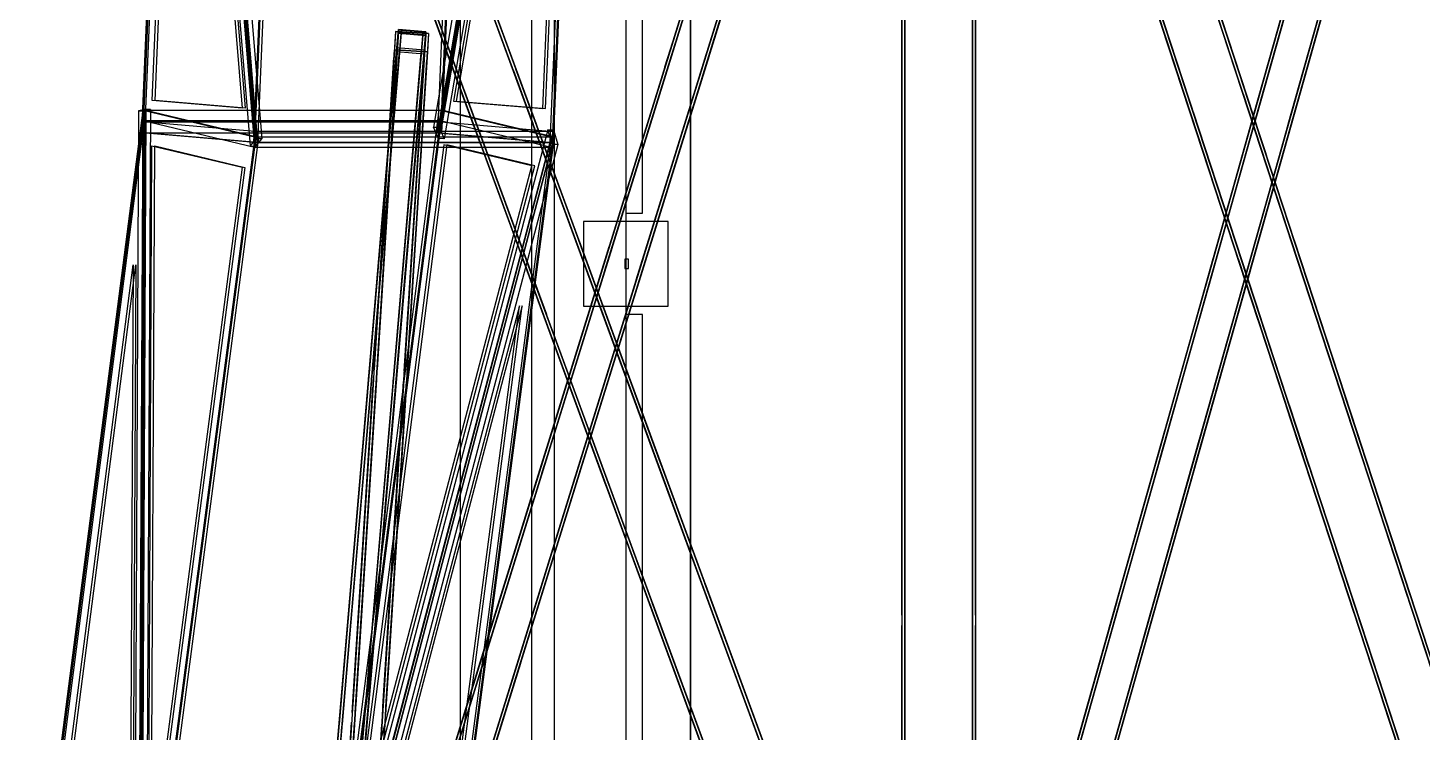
# Model space of a CAD drawing. Header units: millimetres. Extents: x -52000 to 48850, y -48850 to 51750.
# Drawn here: x -27246 to -19679, y -8040 to -4219 of the extents above; entities that cross this region are included whole.
import ezdxf

# ---------------------------------------------------------------- set-up
doc = ezdxf.new("R2010")
doc.units = ezdxf.units.MM
doc.layers.add('D-STR-BASE', color=7, linetype='Continuous', lineweight=25)
doc.layers.add('D-STR-STRC', color=7, linetype='Continuous', lineweight=25)

msp = doc.modelspace()

# ---------------------------------------------------------------- linework, layer by layer
at = {"layer": 'D-STR-BASE'}
for points in [[(-24900, -22900), (24900, -22900), (24900, 22900), (-24900, 22900)], [(-24390, 22450), (-24390, -22450), (-24510, -22450), (-24510, 22450)], [(-24390, 22450), (-24390, -22450), (-24510, -22450), (-24510, 22450)], [(-24000, 22000), (-24000, -22000), (-23650, -22000), (-23650, 22000)], [(-24000, 22000), (-24000, -22000), (-23650, -22000), (-23650, 22000)], [(-24000, 22000), (-24000, -22000), (-23650, -22000), (-23650, 22000)], [(-24000, 22000), (-24000, -22000), (-23650, -22000), (-23650, 22000)], [(-24000, 22000), (-24000, -22000), (-23650, -22000), (-23650, 22000)], [(-24000, 22000), (-24000, -22000), (-23650, -22000), (-23650, 22000)], [(-24000, 22000), (-24000, -22000), (-23650, -22000), (-23650, 22000)], [(-24000, 22000), (-24000, -22000), (-23650, -22000), (-23650, 22000)], [(-23650, -21650), (23650, -21650), (23650, 21650), (-23650, 21650)], [(-23650, -21650), (23650, -21650), (23650, 21650), (-23650, 21650)], [(-23650, -21650), (23650, -21650), (23650, 21650), (-23650, 21650)], [(-23650, -21650), (23650, -21650), (23650, 21650), (-23650, 21650)], [(-24000, -275), (-24000, -5225), (-23910, -5225), (-23910, -275)], [(-24000, -275), (-24000, -5225), (-23910, -5225), (-23910, -275)], [(-24230, -5730), (-23770, -5730), (-23770, -5270), (-24230, -5270)], [(-24006, -5475), (-24006, -5525), (-23986, -5525), (-23986, -5475)], [(-24000, -5775), (-24000, -10725), (-23910, -10725), (-23910, -5775)], [(-24000, -5775), (-24000, -10725), (-23910, -10725), (-23910, -5775)]]:
    msp.add_lwpolyline(points, close=True, dxfattribs=at)
at = {"layer": 'D-STR-STRC'}
for points in [[(-22502.6, 22302.6), (-22502.6, -22302.6)], [(-22102.6, 22302.6), (-22102.6, -22302.6)], [(-26331.3, 276.9), (-22233.8, -10874.4)], [(-26326.2, 263.1), (-22228.8, -10888.2)], [(-22229.2, 290.1), (-19089.8, -9291.5)], [(-22224.3, 275.1), (-19084.9, -9306.5)], [(-26631.7, 166.5), (-22534.2, -10984.7)], [(-26626.6, 152.7), (-22529.1, -10998.6)], [(-26461.7, -13044.5), (-22364.2, 155.5)], [(-26457.6, -13031.5), (-22360.2, 168.5)], [(-22533.3, 190.5), (-19393.9, -9391.1)], [(-22528.4, 175.5), (-19389, -9406.1)], [(-22365.2, -10986.3), (-19225.8, 165)], [(-22361.1, -10971.9), (-19221.7, 179.4)], [(-26414.7, 84.1), (-26007.7, -4821.8)], [(-26383.9, 83.8), (-25976.9, -4822.1)], [(-26261.1, -13106.8), (-22163.7, 93.2)], [(-26257.1, -13093.7), (-22159.6, 106.3)], [(-22163, -11043.2), (-19023.6, 108.1)], [(-22159, -11028.8), (-19019.6, 122.5)], [(-26422.4, 64.8), (-26627, -4789.5)], [(-26417, 64.4), (-26621.7, -4789.9)], [(-26445.5, 45.7), (-26038.5, -4860.1)], [(-26414.6, 45.5), (-26007.7, -4860.4)], [(-25813.7, 13.7), (-26020.8, -4840.6)], [(-25808.3, 13.3), (-26015.4, -4841)], [(-24225, 44.6), (-25043.7, -4758.1)], [(-24194.1, 44.4), (-25012.9, -4758.4)], [(-24802.4, 64.8), (-25007, -4789.5)], [(-24797, 64.4), (-25001.7, -4789.9)], [(-24193.7, 13.7), (-24400.8, -4840.6)], [(-24188.3, 13.3), (-24395.4, -4841)], [(-24197.9, -17.7), (-25016.6, -4820.5)], [(-24167.1, -18), (-24985.8, -4820.7)], [(-26542.9, -13306.3), (-22445.5, -106.3)], [(-26538.9, -13293.2), (-22441.4, -93.2)], [(-22446.1, -11273.7), (-19306.7, -122.5)], [(-22442.1, -11259.4), (-19302.6, -108.1)], [(-26342.4, -13368.5), (-22244.9, -168.5)], [(-26338.3, -13355.5), (-22240.9, -155.5)], [(-26173.4, -152.7), (-22076, -11304)], [(-26168.3, -166.5), (-22070.9, -11317.8)], [(-22244, -11330.6), (-19104.5, -179.4)], [(-22239.9, -11316.3), (-19100.5, -165)], [(-22076.7, -175.5), (-18937.3, -9757)], [(-22071.8, -190.5), (-18932.4, -9772)], [(-26473.8, -263.1), (-22376.4, -11414.3)], [(-26468.7, -276.9), (-22371.3, -11428.2)], [(-22380.8, -275.1), (-19241.4, -9856.7)], [(-22375.9, -290.1), (-19236.4, -9871.7)], [(-27189.4, -27100.9), (-25234.8, -4230)], [(-27189.3, -27099.7), (-25234.7, -4228.7)], [(-25243.2, -4328.2), (-25234.7, -4228.7)], [(-27190.9, -27118.3), (-25236.3, -4247.4)], [(-27190.8, -27117.1), (-25236.1, -4246.1)], [(-27041.5, -27131.1), (-25086.8, -4260.1)], [(-27041.4, -27129.9), (-25086.7, -4258.9)], [(-27040, -27113.7), (-25085.3, -4242.8)], [(-27039.9, -27112.5), (-25085.2, -4241.5)], [(-25250.5, -4238.7), (-26668.7, -26573.1)], [(-25070.9, -4250.1), (-26489, -26584.6)], [(-25250.5, -4238.7), (-25256.9, -4338.5)], [(-25244.8, -4346.8), (-25236.3, -4247.4)], [(-25095.3, -4359.6), (-25086.8, -4260.1)], [(-25093.7, -4341), (-25085.2, -4241.5)], [(-25070.9, -4250.1), (-25077.2, -4349.9)], [(-26620.5, -4666.3), (-27245.7, -9515.7)], [(-26615.1, -4667.5), (-27240.1, -9517)], [(-26644.8, -4669.7), (-26669.3, -9665.3)], [(-26614.1, -4670.4), (-26638.6, -9666)], [(-26611.6, -4662.4), (-26636.1, -9658)], [(-26619.8, -4666.3), (-26627, -4722.1)], [(-26580.8, -4663.1), (-26605.3, -9658.7)], [(-25000.5, -4666.3), (-25625.7, -9515.7)], [(-24995.1, -4667.5), (-25620.1, -9517)], [(-25000.9, -4666.3), (-25008.1, -4722.2)], [(-26623.8, -4730), (-26626.3, -4789.5)], [(-25005, -4730), (-25007.5, -4789.5)], [(-26014.3, -4811.1), (-26650.5, -9660.5)], [(-26008.9, -4812.4), (-26645, -9661.8)], [(-26008.4, -4812.3), (-26015.8, -4868.1)], [(-26012.4, -4781.5), (-26015, -4841)], [(-24423.5, -4772.3), (-25660.3, -9475.7)], [(-24392.8, -4773.1), (-25629.6, -9476.4)], [(-24394.3, -4811.1), (-25030.5, -9660.5)], [(-24388.9, -4812.4), (-25025, -9661.8)], [(-24389.6, -4812.3), (-24396.9, -4868.1)], [(-24393.6, -4781.5), (-24396.1, -4841)], [(-24400.3, -4851.3), (-25637.1, -9554.6)], [(-24369.6, -4852), (-25606.4, -9555.4)]]:
    msp.add_lwpolyline(points, dxfattribs=at)
for points in [[(-22486.6, 22302.6), (-22486.6, 22302.6), (-22486.6, -22302.6), (-22486.6, -22302.6)], [(-22118.6, 22302.6), (-22118.6, 22302.6), (-22118.6, -22302.6), (-22118.6, -22302.6)], [(-26346.3, 271.4), (-26183.4, -172.1), (-22085.9, -11323.3), (-22248.9, -10879.9)], [(-26331.3, 276.9), (-26168.3, -166.5), (-22070.9, -11317.8), (-22233.8, -10874.4)], [(-22244.5, 285.1), (-22087, -195.5), (-18947.6, -9777), (-19105, -9296.4)], [(-22229.2, 290.1), (-22071.8, -190.5), (-18932.4, -9772), (-19089.8, -9291.5)], [(-26631.7, 166.5), (-26468.7, -276.9), (-22371.3, -11428.2), (-22534.2, -10984.7)], [(-26616.6, 172.1), (-26453.7, -271.4), (-22356.3, -11422.7), (-22519.2, -10979.2)], [(-26542.9, -13306.3), (-26457.6, -13031.5), (-22360.2, 168.5), (-22445.5, -106.3)], [(-26527.7, -13311), (-26442.3, -13036.2), (-22344.9, 163.8), (-22430.2, -111)], [(-22533.3, 190.5), (-22375.9, -290.1), (-19236.4, -9871.7), (-19393.9, -9391.1)], [(-22518.1, 195.5), (-22360.7, -285.1), (-19221.2, -9866.7), (-19378.7, -9386.1)], [(-22446.1, -11273.7), (-22361.1, -10971.9), (-19221.7, 179.4), (-19306.7, -122.5)], [(-22430.7, -11278.1), (-22345.7, -10976.2), (-19206.3, 175), (-19291.3, -126.8)], [(-26357.7, -13363.8), (-26272.3, -13089), (-22174.9, 111), (-22260.2, -163.8)], [(-26342.4, -13368.5), (-26257.1, -13093.7), (-22159.6, 106.3), (-22244.9, -168.5)], [(-22259.4, -11326.3), (-22174.4, -11024.5), (-19035, 126.8), (-19119.9, -175)], [(-22244, -11330.6), (-22159, -11028.8), (-19019.6, 122.5), (-19104.5, -179.4)], [(-26422.4, 64.8), (-26015.4, -4841), (-26627, -4789.5)], [(-26407, 64.7), (-26000, -4841.2), (-26611.6, -4789.6)], [(-26422.4, 64.8), (-25808.3, 13.3), (-26015.4, -4841)], [(-26407, 64.7), (-25792.9, 13.2), (-26000, -4841.2)], [(-24203.7, 13.4), (-24817.8, 65), (-25022.5, -4789.4)], [(-24203.7, 13.4), (-25022.5, -4789.4), (-24410.8, -4840.9)], [(-24188.3, 13.3), (-24802.4, 64.8), (-25007, -4789.5)], [(-24188.3, 13.3), (-25007, -4789.5), (-24395.4, -4841)], [(-26407.2, -734.6), (-26082, -4655.3), (-26570.8, -4614.1)], [(-26391.8, -734.7), (-26066.5, -4655.4), (-26555.4, -4614.2)], [(-24287.9, -813.1), (-24936.2, -4616.5), (-24451.9, -4657.3)], [(-24272.5, -813.2), (-24920.8, -4616.6), (-24436.5, -4657.4)], [(-23788.1, -4431.5), (-23728.2, -4238.5), (-23408.3, -3208.1)], [(-23787.5, -4429.7), (-23467.7, -3399.2), (-23407.7, -3206.2)], [(-23772.8, -4436.3), (-23712.9, -4243.2), (-23393, -3212.8)], [(-23772.2, -4434.4), (-23452.4, -3404), (-23392.5, -3211)], [(-23602.8, -4489), (-23542.9, -4296), (-23223, -3265.6)], [(-23602.2, -4487.2), (-23282.4, -3456.8), (-23222.5, -3263.7)], [(-23587.5, -4493.8), (-23527.6, -4300.8), (-23207.8, -3270.3)], [(-23587, -4491.9), (-23267.1, -3461.5), (-23207.2, -3268.5)], [(-24953.4, -3519.3), (-24635.3, -4385.3), (-24504.1, -4742.1)], [(-24952.5, -3522), (-24821.3, -3878.9), (-24503.2, -4744.8)], [(-24938.4, -3513.8), (-24620.2, -4379.8), (-24489.1, -4736.6)], [(-24937.4, -3516.5), (-24806.3, -3873.3), (-24488.1, -4739.3)], [(-25238.8, -3624.2), (-24920.6, -4490.1), (-24789.5, -4847)], [(-25237.8, -3626.9), (-25106.7, -3983.7), (-24788.5, -4849.7)], [(-25223.8, -3618.7), (-24905.6, -4484.6), (-24774.5, -4841.4)], [(-25222.8, -3621.3), (-25091.7, -3978.2), (-24773.5, -4844.1)], [(-20593.6, -4693.7), (-20350, -3828.4), (-20290.3, -3616.4)], [(-20592.6, -4690.1), (-20532.9, -4478.1), (-20289.4, -3612.9)], [(-20578.2, -4698), (-20334.6, -3832.8), (-20274.9, -3620.8)], [(-20577.2, -4694.5), (-20517.5, -4482.5), (-20274, -3617.2)], [(-20406.9, -4746.2), (-20163.3, -3881), (-20103.6, -3669)], [(-20405.9, -4742.7), (-20346.2, -4530.7), (-20102.6, -3665.5)], [(-20391.5, -4750.6), (-20147.9, -3885.3), (-20088.2, -3673.3)], [(-20390.5, -4747), (-20330.8, -4535), (-20087.2, -3669.8)], [(-22502.6, -3744.6), (-22502.6, -3744.6), (-22502.6, -7406.7), (-22502.6, -7406.7)], [(-22486.6, -3744.6), (-22486.6, -3744.6), (-22486.6, -7406.7), (-22486.6, -7406.7)], [(-22118.6, -3744.6), (-22118.6, -3744.6), (-22118.6, -7406.7), (-22118.6, -7406.7)], [(-22102.6, -3744.6), (-22102.6, -3744.6), (-22102.6, -7406.7), (-22102.6, -7406.7)], [(-20912.7, -3779.5), (-20670.1, -4519.7), (-20543.4, -4906.4)], [(-20897.5, -3774.5), (-20654.9, -4514.7), (-20528.2, -4901.4)], [(-20895, -3782.1), (-20768.3, -4168.8), (-20525.7, -4909)], [(-20910.2, -3787), (-20783.5, -4173.8), (-20540.9, -4914)], [(-21201.6, -3874.1), (-20959, -4614.3), (-20832.3, -5001)], [(-21199.1, -3881.7), (-21072.4, -4268.4), (-20829.8, -5008.6)], [(-21186.4, -3869.1), (-20943.8, -4609.3), (-20817.1, -4996.1)], [(-21183.9, -3876.7), (-21057.2, -4263.4), (-20814.6, -5003.6)], [(-27190.9, -27118.3), (-27189.3, -27099.7), (-25234.7, -4228.7), (-25236.3, -4247.4)], [(-27175, -27119.7), (-27173.4, -27101.1), (-25218.7, -4230.1), (-25220.3, -4248.7)], [(-25236.3, -4247.4), (-25086.8, -4260.1), (-25085.2, -4241.5), (-25234.7, -4228.7)], [(-25234.8, -4230), (-25085.3, -4242.8), (-25085.2, -4241.5), (-25234.7, -4228.7)], [(-27057.4, -27129.7), (-27055.8, -27111.1), (-25101.1, -4240.2), (-25102.7, -4258.8)], [(-27041.5, -27131.1), (-27039.9, -27112.5), (-25085.2, -4241.5), (-25086.8, -4260.1)], [(-25234.6, -4239.8), (-25234.6, -4239.8), (-26652.7, -26574.2), (-26652.7, -26574.2)], [(-25086.9, -4249.1), (-25086.9, -4249.1), (-26505, -26583.5), (-26505, -26583.5)], [(-25070.9, -4250.1), (-25250.5, -4238.7), (-25250.5, -4238.7), (-25070.9, -4250.1)], [(-25236.3, -4247.4), (-25086.8, -4260.1), (-25086.7, -4258.9), (-25236.1, -4246.1)], [(-24129.6, -5531.5), (-24069.6, -5338.5), (-23749.8, -4308.1)], [(-24129, -5529.7), (-23809.1, -4499.2), (-23749.2, -4306.2)], [(-24114.3, -5536.3), (-24054.4, -5343.2), (-23734.5, -4312.8)], [(-24113.7, -5534.4), (-23793.8, -4504), (-23733.9, -4311)], [(-25396.4, -6121.4), (-25395.4, -6109.8), (-25246.2, -4363.5)], [(-25393.8, -6090.6), (-25244.5, -4344.3), (-25243.5, -4332.7)], [(-25380.5, -6122.8), (-25379.5, -6111.2), (-25230.2, -4364.8)], [(-25377.8, -6092), (-25228.6, -4345.7), (-25227.6, -4334.1)], [(-25259.5, -4380.5), (-25367, -6072.5), (-25367, -6072.5)], [(-25256.9, -4338.5), (-25256.9, -4338.5), (-25364.3, -6030.6)], [(-25243.6, -4381.5), (-25351, -6073.5), (-25351, -6073.5)], [(-25240.9, -4339.6), (-25240.9, -4339.6), (-25348.4, -6031.6)], [(-25262.9, -6132.8), (-25261.9, -6121.2), (-25112.7, -4374.9)], [(-25260.3, -6102), (-25111, -4355.7), (-25110, -4344.1)], [(-25077.2, -4349.9), (-25256.9, -4338.5), (-25256.9, -4338.5), (-25077.2, -4349.9)], [(-25247, -6134.2), (-25246, -6122.6), (-25096.7, -4376.3)], [(-25244.8, -4346.8), (-25095.3, -4359.6), (-25093.7, -4341), (-25243.2, -4328.2)], [(-25244.3, -6103.4), (-25095.1, -4357.1), (-25094.1, -4345.5)], [(-25093.2, -4348.9), (-25093.2, -4348.9), (-25200.7, -6041)], [(-25077.2, -4349.9), (-25077.2, -4349.9), (-25184.7, -6042)], [(-23944.3, -5589), (-23884.4, -5396), (-23564.5, -4365.6)], [(-23943.7, -5587.2), (-23623.8, -4556.8), (-23563.9, -4363.7)], [(-23929, -5593.8), (-23869.1, -5400.8), (-23549.2, -4370.3)], [(-23928.4, -5591.9), (-23608.6, -4561.5), (-23548.6, -4368.5)], [(-25095.9, -4390.8), (-25203.3, -6082.9), (-25203.3, -6082.9)], [(-25079.9, -4391.9), (-25187.3, -6083.9), (-25187.3, -6083.9)], [(-24612, -4448.6), (-24293.8, -5314.6), (-24162.7, -5671.4)], [(-24611, -4451.3), (-24479.9, -4808.1), (-24161.7, -5674.1)], [(-24597, -4443.1), (-24278.8, -5309), (-24147.7, -5665.9)], [(-24596, -4445.8), (-24464.9, -4802.6), (-24146.7, -5668.6)], [(-24897.3, -4553.4), (-24579.1, -5419.4), (-24448, -5776.2)], [(-24896.3, -4556.1), (-24765.2, -4913), (-24447, -5778.9)], [(-24882.3, -4547.9), (-24564.1, -5413.9), (-24433, -5770.7)], [(-24881.3, -4550.6), (-24750.2, -4907.5), (-24432, -5773.4)], [(-20855.2, -5622.9), (-20611.6, -4757.7), (-20552, -4545.7)], [(-20854.2, -5619.4), (-20794.6, -5407.4), (-20551, -4542.2)], [(-20839.8, -5627.3), (-20596.2, -4762), (-20536.6, -4550)], [(-20838.8, -5623.7), (-20779.2, -5411.7), (-20535.6, -4546.5)], [(-20668.5, -5675.5), (-20424.9, -4810.3), (-20365.2, -4598.3)], [(-20667.5, -5672), (-20607.8, -5460), (-20364.2, -4594.7)], [(-20653.1, -5679.8), (-20409.5, -4814.6), (-20349.8, -4602.6)], [(-20652.1, -5676.3), (-20592.4, -5464.3), (-20348.8, -4599.1)], [(-20651.1, -4577.9), (-20408.5, -5318.1), (-20281.8, -5704.9)], [(-20648.6, -4585.5), (-20521.9, -4972.2), (-20279.3, -5712.4)], [(-20635.9, -4572.9), (-20393.3, -5313.2), (-20266.6, -5699.9)], [(-20633.4, -4580.5), (-20506.7, -4967.2), (-20264.1, -5707.5)], [(-26620.5, -4666.3), (-26645, -9661.8), (-27245.7, -9515.7)], [(-26605.2, -4666.6), (-26629.6, -9662.2), (-27230.3, -9516.1)], [(-26620.5, -4666.3), (-26008.9, -4812.4), (-26645, -9661.8)], [(-26614.1, -4670.4), (-26580.8, -4663.1), (-26611.6, -4662.4), (-26644.8, -4669.7)], [(-26605.1, -4666.6), (-25993.5, -4812.7), (-26629.6, -9662.2)], [(-24995.1, -4667.5), (-26615.1, -4667.5), (-26620.5, -4666.3), (-25000.5, -4666.3)], [(-26619.8, -4666.3), (-25000.9, -4666.3), (-24389.6, -4812.3), (-26008.4, -4812.3)], [(-24404.3, -4812), (-25015.9, -4665.9), (-25641.1, -9515.3)], [(-24388.9, -4812.4), (-25000.5, -4666.3), (-25625.7, -9515.7)], [(-20939.9, -4672.6), (-20697.4, -5412.8), (-20570.7, -5799.5)], [(-20937.5, -4680.2), (-20810.8, -5066.9), (-20568.2, -5807.1)], [(-20924.7, -4667.6), (-20682.2, -5407.8), (-20555.5, -5794.5)], [(-20922.3, -4675.2), (-20795.5, -5061.9), (-20553, -5802.1)], [(-26627, -4722.1), (-25008.1, -4722.2), (-24396.9, -4868.1), (-26015.8, -4868.1)], [(-26623.8, -4730), (-25005, -4730), (-24393.6, -4781.5), (-26012.4, -4781.5)], [(-25016.6, -4820.5), (-25043.7, -4758.1), (-25012.9, -4758.4), (-24985.8, -4820.7)], [(-25001.7, -4789.9), (-26621.7, -4789.9), (-26627, -4789.5), (-25007, -4789.5)], [(-26626.3, -4789.5), (-25007.5, -4789.5), (-24396.1, -4841), (-26015, -4841)], [(-26007.7, -4860.4), (-25976.9, -4822.1), (-26007.7, -4821.8), (-26038.5, -4860.1)], [(-26020.8, -4840.6), (-24400.8, -4840.6), (-24395.4, -4841), (-26015.4, -4841)], [(-26014.3, -4811.1), (-24394.3, -4811.1), (-24388.9, -4812.4), (-26008.9, -4812.4)], [(-24404.2, -4812), (-25641, -9515.4), (-25040.4, -9661.5)], [(-24388.9, -4812.4), (-25625.7, -9515.7), (-25025, -9661.8)], [(-24400.3, -4851.3), (-24423.5, -4772.3), (-24392.8, -4773.1), (-24369.6, -4852)], [(-26572.2, -4859.1), (-26083.3, -4975.8), (-26591.8, -8852)], [(-26556.8, -4859.4), (-26067.9, -4976.2), (-26576.4, -8852.4)], [(-24510.6, -4967.9), (-24987.5, -4854), (-25474.8, -8634.7)], [(-24495.2, -4968.3), (-24972.1, -4854.4), (-25459.4, -8635.1)], [(-20374.2, -5371.4), (-20131.7, -6111.6), (-20005, -6498.3)], [(-24471, -6631.5), (-24411.1, -6438.5), (-24091.2, -5408.1)], [(-24470.4, -6629.7), (-24150.6, -5599.2), (-24090.7, -5406.2)], [(-24455.7, -6636.3), (-24395.8, -6443.2), (-24076, -5412.8)], [(-24455.2, -6634.4), (-24135.3, -5604), (-24075.4, -5411)], [(-24270.5, -5377.9), (-23952.3, -6243.8), (-23821.2, -6600.7)], [(-24269.5, -5380.6), (-24138.4, -5737.4), (-23820.2, -6603.4)], [(-24255.5, -5372.4), (-23937.3, -6238.3), (-23806.2, -6595.1)], [(-24254.5, -5375), (-24123.4, -5731.9), (-23805.2, -6597.8)], [(-20389.4, -5376.4), (-20146.9, -6116.6), (-20020.2, -6503.3)], [(-20387, -5384), (-20260.2, -5770.7), (-20017.7, -6510.9)], [(-20371.8, -5379), (-20245, -5765.7), (-20002.5, -6505.9)], [(-26674.9, -5505), (-26694.3, -9468.5), (-27170.9, -9352.6)], [(-26659.5, -5505.4), (-26679, -9468.9), (-27155.5, -9352.9)], [(-24555.9, -5482.7), (-24237.7, -6348.7), (-24106.6, -6705.5)], [(-24554.9, -5485.4), (-24423.8, -5842.2), (-24105.6, -6708.2)], [(-24540.9, -5477.2), (-24222.7, -6343.2), (-24091.6, -6700)], [(-24539.9, -5479.9), (-24408.8, -5836.7), (-24090.6, -6702.7)], [(-24285.7, -6689), (-24225.8, -6496), (-23906, -5465.6)], [(-24285.2, -6687.2), (-23965.3, -5656.8), (-23905.4, -5463.7)], [(-24270.5, -6693.8), (-24210.5, -6500.8), (-23890.7, -5470.3)], [(-24269.9, -6691.9), (-23950, -5661.5), (-23890.1, -5468.5)], [(-21116.9, -6552.2), (-20873.3, -5687), (-20813.6, -5475)], [(-21115.9, -6548.7), (-21056.2, -6336.7), (-20812.6, -5471.4)], [(-21101.5, -6556.5), (-20857.9, -5691.3), (-20798.2, -5479.3)], [(-21100.5, -6553), (-21040.8, -6341), (-20797.2, -5475.8)], [(-20678.3, -5471), (-20435.8, -6211.3), (-20309.1, -6598)], [(-20675.8, -5478.6), (-20549.1, -5865.3), (-20306.6, -6605.6)], [(-20663.1, -5466.1), (-20420.6, -6206.3), (-20293.9, -6593)], [(-20660.6, -5473.6), (-20533.9, -5860.4), (-20291.4, -6600.6)], [(-20930.1, -6604.8), (-20686.5, -5739.5), (-20626.8, -5527.5)], [(-20929.1, -6601.3), (-20869.4, -6389.3), (-20625.9, -5524)], [(-20914.7, -6609.1), (-20671.1, -5743.9), (-20611.4, -5531.9)], [(-20913.7, -6605.6), (-20854, -6393.6), (-20610.5, -5528.4)], [(-24578.3, -5727.5), (-25533.6, -9360.3), (-25069.7, -9473.1)], [(-24563, -5727.8), (-25518.3, -9360.6), (-25054.3, -9473.5)], [(-25370.5, -6127.4), (-25370.5, -6127.4), (-25482.5, -7891.8)], [(-25354.5, -6128.4), (-25354.5, -6128.4), (-25466.5, -7892.8)], [(-25559.3, -8027.3), (-25558.3, -8015.7), (-25402.9, -6197.3)], [(-25556.7, -7996.6), (-25401.3, -6178.1), (-25400.3, -6166.5)], [(-25543.4, -8028.7), (-25542.4, -8017.1), (-25387, -6198.7)], [(-25540.7, -7997.9), (-25385.3, -6179.5), (-25384.3, -6167.9)], [(-25373.1, -6169.3), (-25485.2, -7933.7), (-25485.2, -7933.7)], [(-25357.2, -6170.3), (-25469.2, -7934.7), (-25469.2, -7934.7)], [(-25423.2, -8008), (-25267.8, -6189.6), (-25266.8, -6177.9)], [(-25407.2, -8009.3), (-25251.8, -6190.9), (-25250.8, -6179.3)], [(-25209.5, -6179.7), (-25321.5, -7944.1), (-25321.5, -7944.1)], [(-25206.8, -6137.8), (-25206.8, -6137.8), (-25318.8, -7902.2)], [(-25193.5, -6180.7), (-25305.5, -7945.1), (-25305.5, -7945.1)], [(-25190.8, -6138.8), (-25190.8, -6138.8), (-25302.9, -7903.2)], [(-20127.8, -6174.8), (-19885.3, -6915.1), (-19758.6, -7301.8)], [(-20125.3, -6182.4), (-19998.6, -6569.1), (-19756.1, -7309.4)], [(-20112.6, -6169.9), (-19870.1, -6910.1), (-19743.4, -7296.8)], [(-20110.1, -6177.4), (-19983.4, -6564.2), (-19740.9, -7304.4)], [(-25425.8, -8038.7), (-25424.8, -8027.1), (-25269.4, -6208.7)], [(-25409.9, -8040.1), (-25408.9, -8028.5), (-25253.4, -6210.1)], [(-20416.7, -6269.5), (-20174.2, -7009.7), (-20047.5, -7396.4)], [(-20414.2, -6277.1), (-20287.5, -6663.8), (-20045, -7404)], [(-20401.5, -6264.5), (-20159, -7004.7), (-20032.3, -7391.5)], [(-20399, -6272.1), (-20272.3, -6658.8), (-20029.8, -7399)], [(-23929.1, -6307.1), (-23610.9, -7173.1), (-23479.8, -7529.9)], [(-23928.1, -6309.8), (-23797, -6666.7), (-23478.8, -7532.6)], [(-23914.1, -6301.6), (-23595.9, -7167.6), (-23464.8, -7524.4)], [(-23913.1, -6304.3), (-23782, -6661.2), (-23463.8, -7527.1)], [(-24214.4, -6412), (-23896.2, -7277.9), (-23765.1, -7634.8)], [(-24213.4, -6414.7), (-24082.3, -6771.5), (-23764.1, -7637.5)], [(-24199.4, -6406.5), (-23881.2, -7272.4), (-23750.1, -7629.3)], [(-24198.4, -6409.2), (-24067.3, -6766), (-23749.1, -7632)], [(-21378.5, -7481.5), (-21134.9, -6616.2), (-21075.2, -6404.2)], [(-21377.5, -7478), (-21317.8, -7266), (-21074.2, -6400.7)], [(-21363.1, -7485.8), (-21119.5, -6620.6), (-21059.8, -6408.6)], [(-21362.1, -7482.3), (-21302.4, -7270.3), (-21058.8, -6405.1)], [(-24811.9, -7729.7), (-24492, -6699.2), (-24432.1, -6506.2)], [(-21191.7, -7534), (-20948.1, -6668.8), (-20888.5, -6456.8)], [(-21190.7, -7530.5), (-21131.1, -7318.5), (-20887.5, -6453.3)], [(-21176.3, -7538.4), (-20932.7, -6673.1), (-20873.1, -6461.1)], [(-21175.3, -7534.9), (-21115.7, -7322.9), (-20872.1, -6457.6)], [(-24812.5, -7731.5), (-24752.5, -7538.5), (-24432.7, -6508.1)], [(-24797.2, -7736.3), (-24737.3, -7543.2), (-24417.4, -6512.8)], [(-24796.6, -7734.4), (-24476.7, -6704), (-24416.8, -6511)], [(-24627.2, -7789), (-24567.3, -7596), (-24247.4, -6565.6)], [(-24626.6, -7787.2), (-24306.7, -6756.8), (-24246.8, -6563.7)], [(-24611.9, -7793.8), (-24552, -7600.8), (-24232.1, -6570.3)], [(-24611.3, -7791.9), (-24291.5, -6761.5), (-24231.5, -6568.5)], [(-19866.2, -6973.3), (-19623.7, -7713.5), (-19497, -8100.2)], [(-19863.7, -6980.9), (-19737, -7367.6), (-19494.5, -8107.8)], [(-19851, -6968.3), (-19608.5, -7708.5), (-19481.8, -8095.3)], [(-19848.5, -6975.9), (-19721.8, -7362.6), (-19479.3, -8102.8)], [(-20155.1, -7068), (-19912.6, -7808.2), (-19785.8, -8194.9)], [(-20152.6, -7075.5), (-20025.9, -7462.3), (-19783.4, -8202.5)], [(-20139.9, -7063), (-19897.3, -7803.2), (-19770.6, -8189.9)], [(-20137.4, -7070.6), (-20010.7, -7457.3), (-19768.2, -8197.5)], [(-23587.6, -7236.4), (-23269.4, -8102.4), (-23138.3, -8459.2)], [(-23586.6, -7239.1), (-23455.5, -7595.9), (-23137.3, -8461.9)], [(-23572.6, -7230.9), (-23254.4, -8096.9), (-23123.3, -8453.7)], [(-23571.6, -7233.6), (-23440.5, -7590.4), (-23122.3, -8456.4)], [(-23858, -7335.8), (-23539.8, -8201.7), (-23408.7, -8558.5)], [(-23857, -7338.4), (-23725.9, -7695.3), (-23407.7, -8561.2)], [(-21640.1, -8410.7), (-21396.5, -7545.5), (-21336.8, -7333.5)], [(-21639.1, -8407.2), (-21579.4, -8195.2), (-21335.8, -7330)], [(-21624.7, -8415.1), (-21381.1, -7549.8), (-21321.4, -7337.8)], [(-21623.7, -8411.6), (-21564, -8199.6), (-21320.4, -7334.3)], [(-23873, -7341.3), (-23554.8, -8207.2), (-23423.7, -8564.1)], [(-23872, -7344), (-23740.9, -7700.8), (-23422.7, -8566.7)], [(-21453.4, -8463.3), (-21209.8, -7598.1), (-21150.1, -7386.1)], [(-21452.4, -8459.8), (-21392.7, -8247.8), (-21149.1, -7382.6)], [(-21438, -8467.7), (-21194.4, -7602.4), (-21134.7, -7390.4)], [(-21437, -8464.1), (-21377.3, -8252.1), (-21133.7, -7386.9)], [(-22502.6, -7461.7), (-22502.6, -7461.7), (-22502.6, -11123.8), (-22502.6, -11123.8)], [(-22486.6, -7461.7), (-22486.6, -7461.7), (-22486.6, -11123.8), (-22486.6, -11123.8)], [(-22118.6, -7461.7), (-22118.6, -7461.7), (-22118.6, -11123.8), (-22118.6, -11123.8)], [(-22102.6, -7461.7), (-22102.6, -7461.7), (-22102.6, -11123.8), (-22102.6, -11123.8)], [(-25153.9, -8831.5), (-25094, -8638.5), (-24774.1, -7608.1)], [(-25153.3, -8829.7), (-24833.5, -7799.2), (-24773.6, -7606.2)], [(-25138.6, -8836.3), (-25078.7, -8643.2), (-24758.9, -7612.8)], [(-25138.1, -8834.4), (-24818.2, -7804), (-24758.3, -7611)], [(-24968.6, -8889), (-24908.7, -8696), (-24588.9, -7665.6)], [(-24968.1, -8887.2), (-24648.2, -7856.8), (-24588.3, -7663.7)], [(-24953.4, -8893.8), (-24893.4, -8700.8), (-24573.6, -7670.3)], [(-24952.8, -8891.9), (-24632.9, -7861.5), (-24573, -7668.5)], [(-19893.5, -7866.4), (-19650.9, -8606.7), (-19524.2, -8993.4)], [(-19878.3, -7861.4), (-19635.7, -8601.7), (-19509, -8988.4)], [(-19875.8, -7869), (-19749.1, -8255.7), (-19506.5, -8996)], [(-19891, -7874), (-19764.3, -8260.7), (-19521.7, -9000.9)], [(-25488.6, -7988.6), (-25488.6, -7988.6), (-25600.7, -9753)], [(-25472.7, -7989.6), (-25472.7, -7989.6), (-25584.7, -9754)], [(-25325, -7999), (-25325, -7999), (-25437, -9763.4)], [(-25309, -8000), (-25309, -8000), (-25421, -9764.4)], [(-25491.3, -8030.5), (-25603.3, -9794.9), (-25603.3, -9794.9)], [(-25475.3, -8031.5), (-25587.4, -9795.9), (-25587.4, -9795.9)]]:
    msp.add_lwpolyline(points, close=True, dxfattribs=at)

doc.saveas('drawing.dxf')
